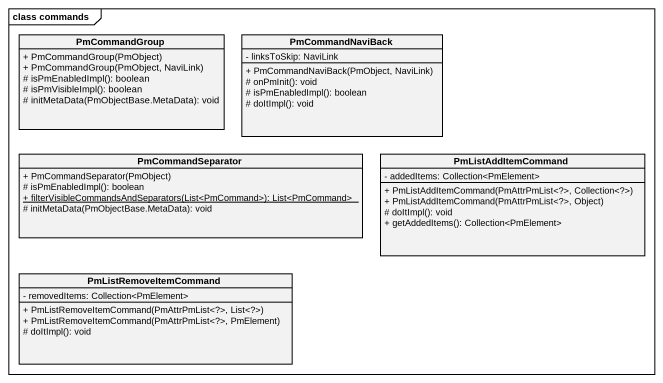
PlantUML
@startuml
mainframe class commands
hide circle
hide empty members
skinparam classAttributeIconSize 0
class PmCommandGroup {
  + PmCommandGroup(PmObject)
  + PmCommandGroup(PmObject, NaviLink)
  # isPmEnabledImpl(): boolean
  # isPmVisibleImpl(): boolean
  # initMetaData(PmObjectBase.MetaData): void
}
class PmCommandNaviBack {
  - linksToSkip: NaviLink
  + PmCommandNaviBack(PmObject, NaviLink)
  # onPmInit(): void
  # isPmEnabledImpl(): boolean
  # doItImpl(): void
}
class PmCommandSeparator {
  + PmCommandSeparator(PmObject)
  # isPmEnabledImpl(): boolean
  {static} + filterVisibleCommandsAndSeparators(List<PmCommand>): List<PmCommand>
  # initMetaData(PmObjectBase.MetaData): void
}
class PmListAddItemCommand {
  - addedItems: Collection<PmElement>
  + PmListAddItemCommand(PmAttrPmList<?>, Collection<?>)
  + PmListAddItemCommand(PmAttrPmList<?>, Object)
  # doItImpl(): void
  + getAddedItems(): Collection<PmElement>
}
class PmListRemoveItemCommand {
  - removedItems: Collection<PmElement>
  + PmListRemoveItemCommand(PmAttrPmList<?>, List<?>)
  + PmListRemoveItemCommand(PmAttrPmList<?>, PmElement)
  # doItImpl(): void
}
@enduml
